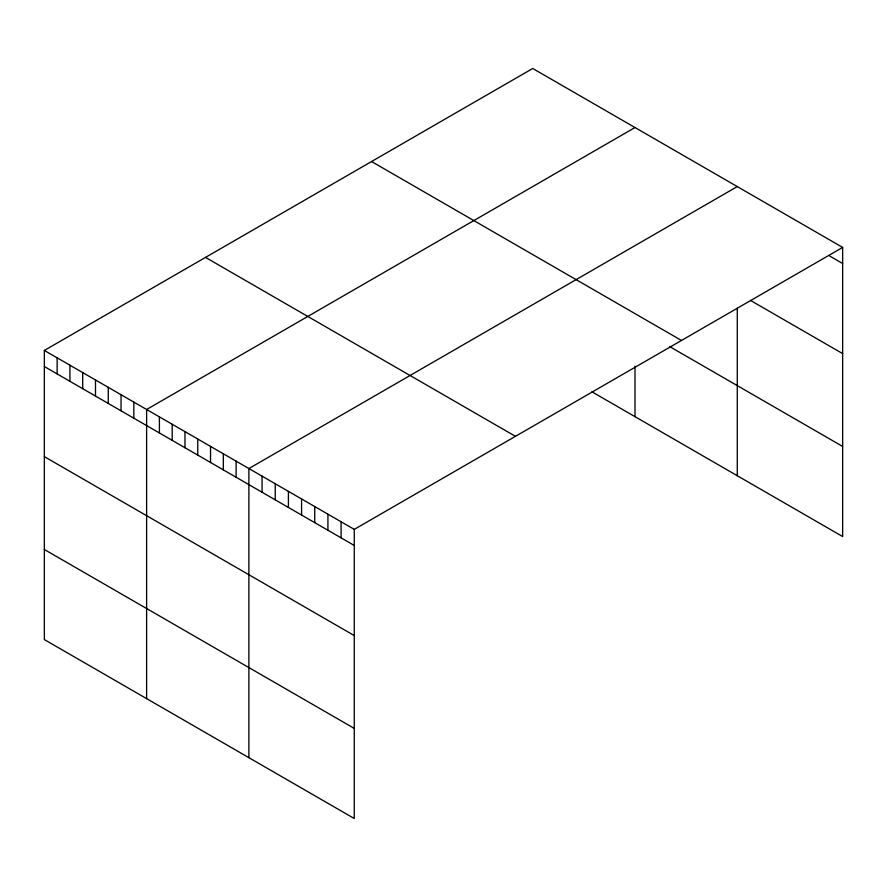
<?xml version="1.0" encoding="UTF-8"?>
<svg xmlns="http://www.w3.org/2000/svg" width="887" height="887" viewBox="0 0 887 887"><rect width="100%" height="100%" fill="white"/><g stroke="black" fill="none" stroke-linecap="round" stroke-linejoin="round"><path stroke-width="1.33" d="M842.65 247.418L354.268 529.384L354.268 818.513L44.35 639.582L44.35 350.443L532.732 68.487L842.65 247.418L842.65 536.557L592.006 391.843M635.003 127.528L146.621 409.495L146.621 698.634M737.274 186.58L248.892 468.547L248.892 757.675M829.478 255.899L842.65 263.506M750.446 300.383L842.65 353.614M371.564 161.534L681.482 340.464M669.873 346.695L842.65 446.449M205.518 257.396L515.436 436.326M44.35 350.443L354.268 529.384M44.35 366.542L354.268 545.472M44.35 456.639L354.268 635.58M44.35 549.485L354.268 728.415M737.274 308.244L737.274 475.72M635.003 366.154L635.003 416.668M341.096 521.778L341.096 537.866M327.924 514.172L327.924 530.26M314.752 506.566L314.752 522.654M301.58 498.96L301.58 515.048M288.408 491.354L288.408 507.442M275.236 483.748L275.236 499.847M262.064 476.142L262.064 492.241M236.108 461.162L236.108 477.25M223.324 453.778L223.324 469.866M210.541 446.394L210.541 462.493M197.757 439.021L197.757 455.109M184.973 431.636L184.973 447.724M172.189 424.252L172.189 440.351M159.405 416.879L159.405 432.967M133.837 402.11L133.837 418.209M121.053 394.737L121.053 410.825M108.269 387.353L108.269 403.441M95.486 379.969L95.486 396.068M82.702 372.595L82.702 388.683M69.918 365.211L69.918 381.299M57.134 357.827L57.134 373.915"/></g></svg>
